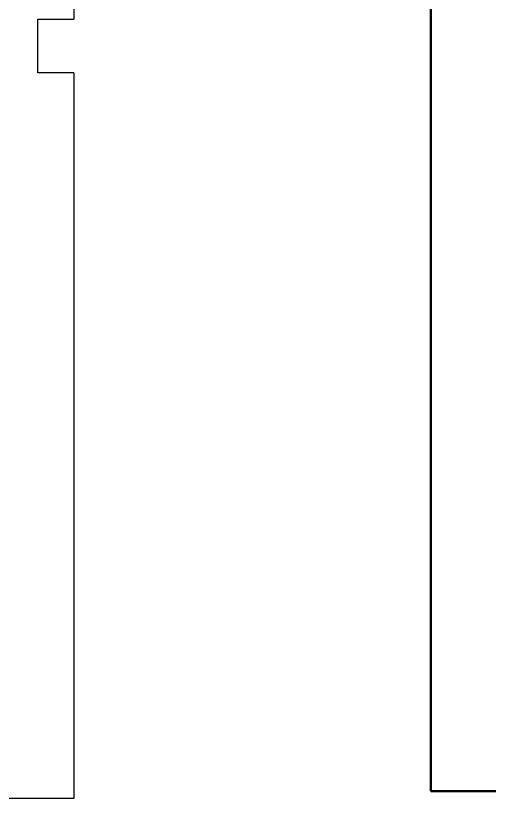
# Model space of a CAD drawing. Header units: millimetres. Extents: x 3520 to 8864, y 403 to 1747.
# Drawn here: x 7305.91 to 7319.17, y 1160.45 to 1182.35 of the extents above; entities that cross this region are included whole.
import ezdxf

# ---------------------------------------------------------------- set-up
doc = ezdxf.new("R2010")
doc.units = ezdxf.units.MM
doc.layers.add('main', color=5, linetype='Continuous', lineweight=50)

msp = doc.modelspace()

# ---------------------------------------------------------------- linework, layer by layer
at = {"layer": 'main', "color": 0, "lineweight": 25}
for p, q in [((7307.534, 1184.452, 1518.358), (7307.534, 1182.252, 1518.358)), ((7306.534, 1182.252, 1518.358), (7307.534, 1182.252, 1518.358)), ((7306.534, 1180.752, 1518.358), (7306.534, 1182.252, 1518.358)), ((7307.534, 1180.752, 1518.358), (7306.534, 1180.752, 1518.358)), ((7307.534, 1180.752, 1518.358), (7307.534, 1160.452, 1518.358)), ((7307.534, 1160.452, 1518.358), (7304.284, 1160.452, 1518.358))]:
    msp.add_line(p, q, dxfattribs=at)
at = {"layer": 'main', "color": 0, "linetype": 'Continuous'}
for p, q in [((7317.534, 1160.65, 1518.358), (7317.534, 1182.85, 1518.358)), ((7320.934, 1160.65, 1518.358), (7317.534, 1160.65, 1518.358))]:
    msp.add_line(p, q, dxfattribs=at)

doc.saveas('drawing.dxf')
